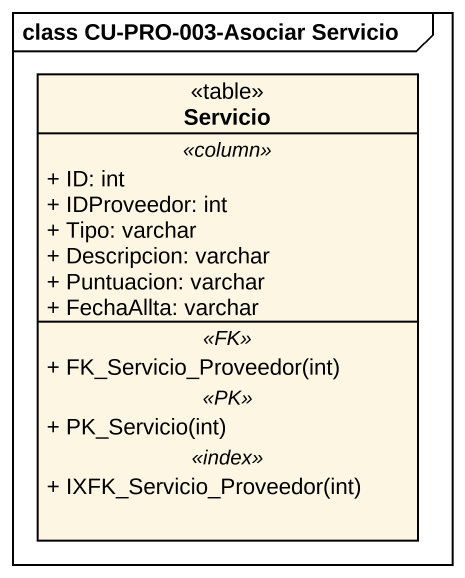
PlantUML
@startuml
mainframe class CU-PRO-003-Asociar Servicio
hide circle
hide empty members
skinparam classAttributeIconSize 0
class Servicio <<table>> {
  .. <<column>> ..
  + ID: int
  + IDProveedor: int
  + Tipo: varchar
  + Descripcion: varchar
  + Puntuacion: varchar
  + FechaAllta: varchar
  .. <<FK>> ..
  + FK_Servicio_Proveedor(int)
  .. <<PK>> ..
  + PK_Servicio(int)
  .. <<index>> ..
  + IXFK_Servicio_Proveedor(int)
}
@enduml
